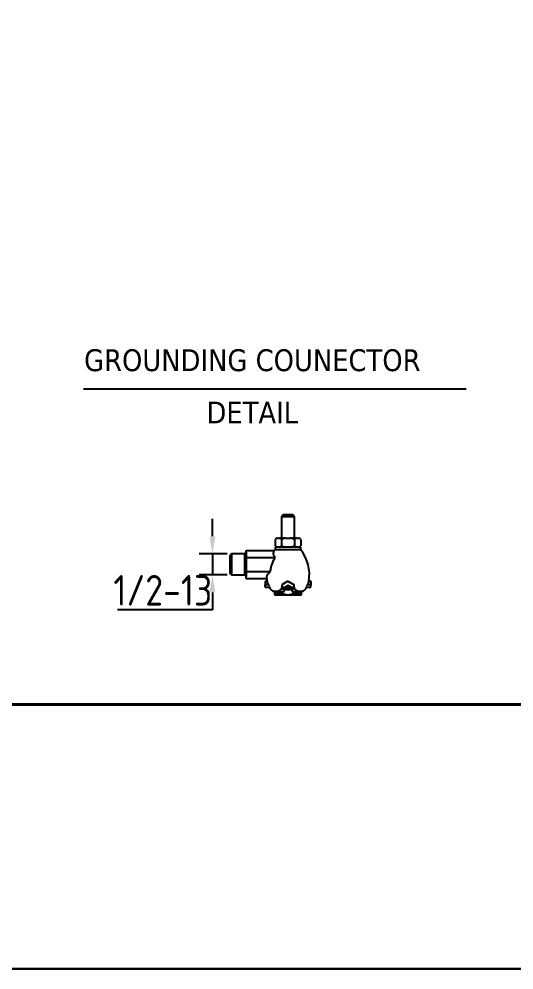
# Model space of a CAD drawing. Header units: millimetres. Extents: x 107291 to 113922, y -130611 to -125922.
# Drawn here: x 109037 to 110168, y -130440 to -128266 of the extents above; entities that cross this region are included whole.
import ezdxf

# ---------------------------------------------------------------- set-up
doc = ezdxf.new("R2010")
doc.units = ezdxf.units.MM
doc.header["$LTSCALE"] = 13
doc.layers.add('1', color=4, linetype='Continuous')
doc.layers.add('几何体', color=7, linetype='Continuous')
doc.layers.add('标注、文本', color=3, linetype='Continuous', lineweight=25)
doc.layers.add('铁心', color=3, linetype='Continuous', lineweight=0)
doc.styles.get("Standard").update_dxf_attribs({"font": 'gbenor.shx', "bigfont": 'gbcbig.shx'})
doc.styles.add('Tahoma$001', font='tahoma.ttf', dxfattribs={"height": 2.159784})
doc.dimstyles.new('1-15', dxfattribs={"dimscale": 20, "dimtxt": 3.5, "dimasz": 2, "dimexe": 1.5, "dimexo": 0.5, "dimgap": 0.5, "dimtad": 1, "dimtoh": 1, "dimdec": 1, "dimdsep": 46, "dimtxsty": 'Standard', "dimcen": 2.5, "dimclrd": 3, "dimclre": 3, "dimclrt": 3, "dimadec": 0, "dimazin": 2, "dimtfac": 1, "dimtdec": 1, "dimtmove": 0, "dimatfit": 2, "dimfxl": 1, "dimarcsym": 0})

# ---------------------------------------------------------------- blocks, each defined once
blk = doc.blocks.new('*D9')
at = {"layer": 'Defpoints', "color": 0, "transparency": 16777216}
for p in [(109522.8, -129488.8), (109479.1, -129537.2), (109522.8, -129537.2)]:
    blk.add_point(p, dxfattribs=at)
at = {"layer": '标注、文本', "color": 3, "lineweight": -2, "transparency": 16777216}
for p, q in [((109479.1, -129448.8), (109479.1, -129408.8)), ((109512.8, -129488.8), (109449.1, -129488.8)), ((109479.1, -129488.8), (109479.1, -129537.2)), ((109512.8, -129537.2), (109449.1, -129537.2)), ((109479.1, -129577.2), (109479.1, -129617.2)), ((109479.1, -129617.2), (109262.5, -129617.2))]:
    blk.add_line(p, q, dxfattribs=at)
at = {"layer": '标注、文本', "color": 3, "transparency": 16777216}
for points in [[(109472.4, -129448.8), (109485.8, -129448.8), (109479.1, -129488.8)], [(109472.4, -129577.2), (109485.8, -129577.2), (109479.1, -129537.2)]]:
    blk.add_solid(points, dxfattribs=at)
at = {"layer": '标注、文本', "color": 3, "transparency": 16777216, "insert": (109365.8, -129572.2), "char_height": 70, "width": 108.503, "attachment_point": 5}
blk.add_mtext('1/2-13', dxfattribs=at)

msp = doc.modelspace()

# ---------------------------------------------------------------- linework, layer by layer
at = {"layer": '1', "color": 0, "lineweight": 40}
msp.add_line((107701.81, -129833.38), (113764.09, -129833.38), dxfattribs=at)
at = {"layer": '1', "color": 0, "lineweight": 40, "const_width": 5.53}
msp.add_lwpolyline([(107701.81, -130437.24), (113764.09, -130437.24), (113764.09, -126079.97), (107701.81, -126079.97), (107701.81, -130437.24)], dxfattribs=at)
at = {"layer": '几何体'}
for p, q in [((109640.77, -129399.54), (109637.09, -129403.96)), ((109637.09, -129403.96), (109637.09, -129452.68)), ((109651.65, -129403.96), (109637.09, -129403.96)), ((109651.65, -129399.54), (109640.77, -129399.54)), ((109662.53, -129399.54), (109651.65, -129399.54)), ((109666.22, -129403.96), (109651.65, -129403.96)), ((109666.22, -129403.96), (109662.53, -129399.54)), ((109666.22, -129452.68), (109666.22, -129403.96)), ((109625.45, -129452.68), (109622.1, -129456.03)), ((109626.68, -129452.68), (109625.45, -129452.68)), ((109626.68, -129452.68), (109632.3, -129452.68)), ((109646.03, -129452.68), (109632.3, -129452.68)), ((109646.03, -129452.68), (109657.27, -129452.68)), ((109671, -129452.68), (109657.27, -129452.68)), ((109671, -129452.68), (109676.62, -129452.68)), ((109677.85, -129452.68), (109676.62, -129452.68)), ((109681.2, -129456.03), (109677.85, -129452.68)), ((109622.1, -129456.03), (109622.1, -129470.27)), ((109622.1, -129470.27), (109625.45, -129473.61)), ((109622.1, -129473.61), (109622.1, -129479.8)), ((109651.65, -129473.61), (109622.1, -129473.61)), ((109636.88, -129456.03), (109636.88, -129470.27)), ((109681.2, -129473.61), (109651.65, -129473.61)), ((109666.43, -129456.03), (109666.43, -129470.27)), ((109677.85, -129473.61), (109681.2, -129470.27)), ((109681.2, -129456.03), (109681.2, -129470.27)), ((109681.2, -129479.8), (109681.2, -129473.61)), ((109522.84, -129488.79), (109518.82, -129492.56)), ((109518.82, -129492.56), (109518.82, -129533.45)), ((109552.54, -129488.79), (109522.84, -129488.79)), ((109522.84, -129488.79), (109522.84, -129537.22)), ((109556.31, -129485.25), (109552.54, -129488.79)), ((109552.54, -129488.79), (109552.54, -129537.22)), ((109556.31, -129480.95), (109621.23, -129480.95)), ((109556.31, -129488.96), (109556.31, -129480.95)), ((109556.31, -129485.25), (109556.31, -129485.25)), ((109556.31, -129485.25), (109556.31, -129540.76)), ((109556.31, -129496.98), (109556.31, -129488.96)), ((109556.31, -129513), (109556.31, -129496.98)), ((109556.31, -129496.98), (109622.82, -129496.98)), ((109651.65, -129479.8), (109622.1, -129479.8)), ((109681.2, -129479.8), (109651.65, -129479.8)), ((109556.31, -129529.03), (109556.31, -129513)), ((109518.82, -129533.45), (109522.84, -129537.22)), ((109522.84, -129537.22), (109552.54, -129537.22)), ((109552.54, -129537.22), (109556.31, -129540.76)), ((109556.31, -129529.03), (109611.79, -129529.03)), ((109556.31, -129537.04), (109556.31, -129529.03)), ((109556.31, -129545.06), (109556.31, -129537.04)), ((109556.31, -129540.76), (109556.31, -129540.76)), ((109556.31, -129545.06), (109603.14, -129545.06)), ((109599.32, -129551.32), (109603.92, -129551.32)), ((109599.32, -129551.32), (109599.32, -129559.94)), ((109607.89, -129559.94), (109599.32, -129559.94)), ((109599.32, -129564.94), (109599.32, -129559.94)), ((109651.65, -129551.32), (109637.65, -129559.94)), ((109637.65, -129559.94), (109637.65, -129564.94)), ((109651.65, -129560.65), (109644.12, -129564.94)), ((109651.65, -129551.32), (109665.65, -129559.94)), ((109651.65, -129560.65), (109659.19, -129564.94)), ((109665.65, -129564.94), (109665.65, -129559.94)), ((109703.98, -129559.94), (109695.42, -129559.94)), ((109703.98, -129551.32), (109699.39, -129551.32)), ((109703.98, -129551.32), (109703.98, -129559.94)), ((109703.98, -129564.94), (109703.98, -129559.94)), ((109599.32, -129564.94), (109609.4, -129564.94)), ((109610.13, -129567.03), (109610.32, -129567.03)), ((109628.72, -129574.91), (109618.02, -129574.91)), ((109620.72, -129574.91), (109620.72, -129582.26)), ((109624.36, -129578.62), (109620.72, -129582.26)), ((109620.72, -129582.26), (109682.59, -129582.26)), ((109624.36, -129578.62), (109637.09, -129578.62)), ((109628.72, -129574.91), (109641.84, -129574.91)), ((109641.84, -129574.91), (109637.09, -129578.62)), ((109637.29, -129569.08), (109666.01, -129569.08)), ((109637.65, -129564.94), (109644.12, -129564.94)), ((109644.15, -129569.36), (109641.84, -129574.91)), ((109644.12, -129564.94), (109659.19, -129564.94)), ((109659.19, -129564.94), (109665.65, -129564.94)), ((109661.98, -129574.91), (109659.77, -129569.08)), ((109661.98, -129574.91), (109674.58, -129574.91)), ((109666.22, -129578.62), (109661.98, -129574.91)), ((109666.22, -129578.62), (109678.95, -129578.62)), ((109685.28, -129574.91), (109674.58, -129574.91)), ((109682.59, -129582.26), (109678.95, -129578.62)), ((109682.59, -129582.26), (109682.59, -129574.91)), ((109692.98, -129567.03), (109693.18, -129567.03)), ((109693.91, -129564.94), (109703.98, -129564.94))]:
    msp.add_line(p, q, dxfattribs=at)
for centre, radius, start, end in [((109696.13, -129536.69), 93.37, 142.4527, 143.34611), ((109607.17, -129536.69), 93.37, 350.98374, 37.5473), ((109696.13, -129536.69), 93.37, 185.13721, 189.01667), ((109651.65, -129551.32), 30.94, 241.91535, 298.08465), ((109651.65, -129551.32), 19.53, 247.41306, 294.57036)]:
    msp.add_arc(centre, radius, start, end, dxfattribs=at)
for start_param, end_param in [(0.3403523, 0.4901697), (2.651423, 2.8012403)]:
    msp.add_ellipse((109651.65, -129565.88), major_axis=(-30.94, 0), ratio=0.8743275, start_param=start_param, end_param=end_param, dxfattribs=at)
for points, knots in [([(109626.68, -129452.68), (109625.89, -129453.02), (109625.1, -129453.5), (109623.58, -129454.64), (109622.83, -129455.3), (109622.1, -129456.03)], [0, 0, 0, 0, 0.5, 0.5, 1, 1, 1, 1]), ([(109646.03, -129452.68), (109644.45, -129453.02), (109642.88, -129453.5), (109639.83, -129454.64), (109638.34, -129455.3), (109636.88, -129456.03)], [0, 0, 0, 0, 0.5, 0.5, 1, 1, 1, 1]), ([(109671, -129452.68), (109670.21, -129453.02), (109669.42, -129453.5), (109667.9, -129454.64), (109667.16, -129455.3), (109666.43, -129456.03)], [0, 0, 0, 0, 0.5, 0.5, 1, 1, 1, 1]), ([(109632.3, -129473.61), (109633.09, -129473.27), (109633.88, -129472.8), (109635.4, -129471.66), (109636.15, -129471), (109636.88, -129470.27)], [0, 0, 0, 0, 0.5, 0.5, 1, 1, 1, 1]), ([(109657.27, -129473.61), (109658.85, -129473.27), (109660.43, -129472.8), (109663.48, -129471.66), (109664.96, -129471), (109666.43, -129470.27)], [0, 0, 0, 0, 0.5, 0.5, 1, 1, 1, 1]), ([(109676.62, -129473.61), (109677.41, -129473.27), (109678.2, -129472.8), (109679.73, -129471.66), (109680.47, -129471), (109681.2, -129470.27)], [0, 0, 0, 0, 0.5, 0.5, 1, 1, 1, 1]), ([(109611.79, -129529.03), (109611.93, -129527.6), (109612.12, -129526.17), (109612.56, -129523.35), (109612.83, -129521.95), (109613.73, -129517.79), (109614.48, -129515.05), (109616.3, -129509.69), (109617.37, -129507.05), (109619.24, -129503.17), (109619.9, -129501.89), (109621.31, -129499.39), (109622.04, -129498.17), (109622.82, -129496.98)], [0, 0, 0, 0, 0.125, 0.125, 0.25, 0.25, 0.5, 0.5, 0.75, 0.75, 0.875, 0.875, 1, 1, 1, 1]), ([(109622.82, -129496.98), (109621.57, -129495.74), (109620.61, -129494.46), (109619.58, -129492.48), (109619.31, -129491.81), (109618.9, -129490.45), (109618.76, -129489.75), (109618.57, -129487.69), (109618.72, -129486.32), (109619.35, -129484.28), (109619.63, -129483.6), (109620.33, -129482.26), (109620.75, -129481.6), (109621.23, -129480.95)], [0, 0, 0, 0, 0.25, 0.25, 0.375, 0.375, 0.5, 0.5, 0.75, 0.75, 0.875, 0.875, 1, 1, 1, 1]), ([(109603.14, -129545.06), (109603.01, -129543.64), (109603.1, -129542.24), (109603.7, -129539.46), (109604.22, -129538.08), (109605.31, -129536.04), (109605.73, -129535.36), (109606.67, -129534.03), (109607.19, -129533.38), (109608.9, -129531.45), (109610.24, -129530.22), (109611.79, -129529.03)], [0, 0, 0, 0, 0.25, 0.25, 0.5, 0.5, 0.625, 0.625, 0.75, 0.75, 1, 1, 1, 1]), ([(109607.89, -129559.94), (109606.8, -129558.55), (109605.93, -129557.15), (109604.6, -129554.27), (109604.15, -129552.81), (109603.92, -129551.32)], [0, 0, 0, 0, 0.5, 0.5, 1, 1, 1, 1]), ([(109699.39, -129551.32), (109699.15, -129552.81), (109698.7, -129554.27), (109697.38, -129557.15), (109696.51, -129558.55), (109695.42, -129559.94)], [0, 0, 0, 0, 0.5, 0.5, 1, 1, 1, 1])]:
    msp.add_open_spline(points, degree=3, knots=knots, dxfattribs=at)
for points in [[(109636.88, -129456.03), (109635.41, -129454.56), (109633.89, -129453.37), (109632.3, -129452.68)], [(109666.43, -129456.03), (109663.48, -129454.56), (109660.45, -129453.37), (109657.27, -129452.68)], [(109681.2, -129456.03), (109679.73, -129454.56), (109678.21, -129453.37), (109676.62, -129452.68)], [(109622.1, -129470.27), (109623.58, -129471.74), (109625.09, -129472.93), (109626.68, -129473.61)], [(109636.88, -129470.27), (109639.82, -129471.74), (109642.85, -129472.93), (109646.03, -129473.61)], [(109666.43, -129470.27), (109667.9, -129471.74), (109669.41, -129472.93), (109671, -129473.61)], [(109609.4, -129564.94), (109608.85, -129563.29), (109608.34, -129561.62), (109607.89, -129559.94)], [(109695.42, -129559.94), (109694.96, -129561.62), (109694.46, -129563.29), (109693.91, -129564.94)], [(109609.4, -129564.94), (109609.63, -129565.64), (109609.88, -129566.34), (109610.13, -129567.03)], [(109610.32, -129567.03), (109610.59, -129567.77), (109610.87, -129568.5), (109611.15, -129569.22)], [(109611.15, -129569.22), (109613.04, -129571.27), (109615.32, -129573.17), (109618.02, -129574.91)], [(109628.72, -129574.91), (109631.44, -129573.06), (109634.43, -129571.03), (109637.65, -129568.84)], [(109637.65, -129568.84), (109637.65, -129567.55), (109637.65, -129566.25), (109637.65, -129564.94)], [(109665.65, -129564.94), (109665.65, -129566.25), (109665.65, -129567.55), (109665.65, -129568.84)], [(109665.65, -129568.84), (109668.88, -129571.03), (109671.86, -129573.06), (109674.58, -129574.91)], [(109685.28, -129574.91), (109687.98, -129573.17), (109690.26, -129571.27), (109692.15, -129569.22)], [(109692.15, -129569.22), (109692.44, -129568.5), (109692.71, -129567.77), (109692.98, -129567.03)], [(109693.18, -129567.03), (109693.43, -129566.34), (109693.67, -129565.64), (109693.91, -129564.94)]]:
    msp.add_open_spline(points, degree=3, dxfattribs=at)
at = {"layer": '标注、文本'}
msp.add_line((109184.26, -129111.63), (110058.94, -129111.63), dxfattribs=at)

# ---------------------------------------------------------------- texts
at = {"layer": '铁心', "lineweight": 13, "style": 'Tahoma$001'}
for s, p in [('GROUNDING COUNECTOR', (109185.9, -129071.29)), ('DETAIL', (109465.49, -129190.79))]:
    msp.add_text(s, height=50, dxfattribs=at).set_placement(p)

# ---------------------------------------------------------------- dimensions: what is measured, and where the dimension line sits
at = {"layer": '标注、文本'}
dim = msp.add_aligned_dim(p1=(109522.84, -129488.79), p2=(109522.84, -129537.22), distance=-43.75, text='1/2-13', dimstyle='1-15', dxfattribs=at)
dim.commit()
dim.dimension.update_dxf_attribs({"geometry": '*D9', "text_midpoint": (109365.8, -129572.22)})

doc.saveas('drawing.dxf')
